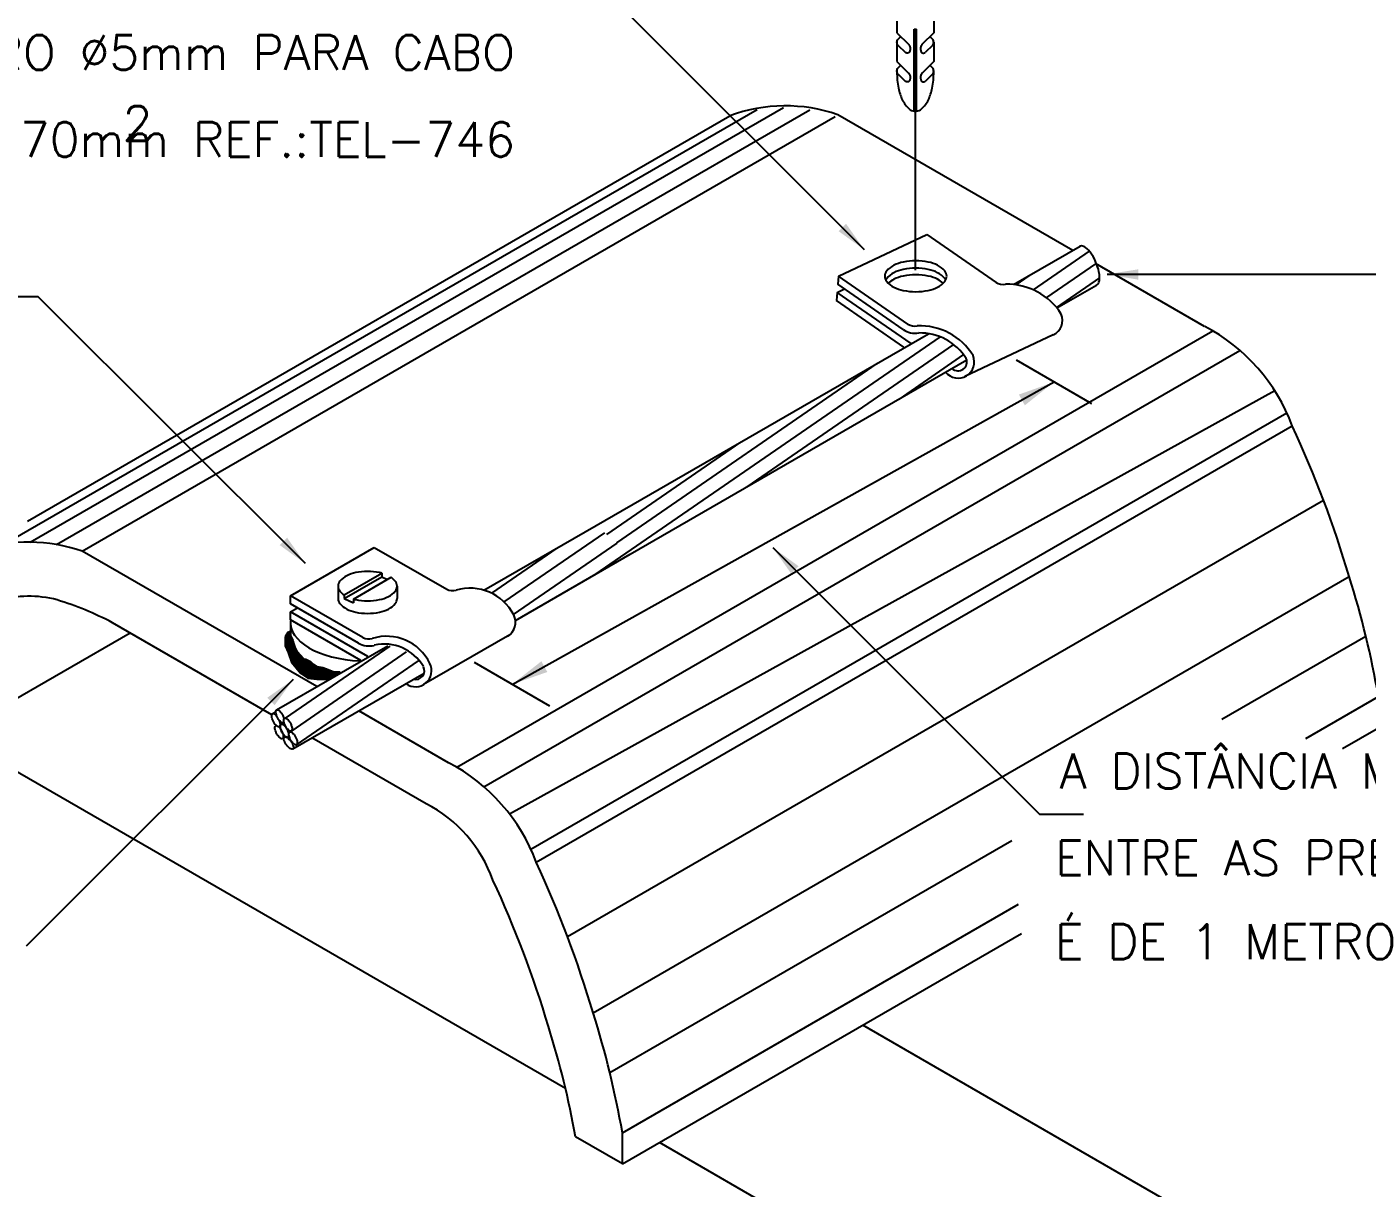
# Model space of a CAD drawing. Header units: millimetres. Extents: x -6504.3 to -6486.4, y -4723.3 to -4707.1.
# Drawn here: x -6497.98 to -6490.28, y -4717.54 to -4710.86 of the extents above; entities that cross this region are included whole.
import ezdxf
from ezdxf.enums import TextEntityAlignment as Align

# ---------------------------------------------------------------- set-up
doc = ezdxf.new("R2010")
doc.units = ezdxf.units.MM
doc.header["$LTSCALE"] = 10
doc.linetypes.add('DASHDOT', pattern=[1, 0.5, -0.25, 0, -0.25])
doc.layers.add('Termotécnica', color=7, linetype='Continuous')
doc.styles.add('r80', font='romans.shx')

msp = doc.modelspace()

# ---------------------------------------------------------------- linework, layer by layer
at = {"layer": 'Termotécnica', "color": 2}
for p, q in [((-6493.1671, -4712.1396), (-6495.0519, -4710.2548)), ((-6492.9801, -4710.8243), (-6492.9801, -4710.8908)), ((-6492.7685, -4710.8243), (-6492.7685, -4710.8908)), ((-6492.9801, -4710.8908), (-6492.9117, -4710.9593)), ((-6492.8802, -4710.8707), (-6492.8684, -4710.8707)), ((-6492.8802, -4711.3416), (-6492.8802, -4710.8707)), ((-6492.8684, -4711.3416), (-6492.8684, -4710.8707)), ((-6492.7685, -4710.8908), (-6492.8369, -4710.9593)), ((-6492.9801, -4710.9459), (-6492.9801, -4711.0561)), ((-6492.9745, -4710.9619), (-6492.9312, -4711.0052)), ((-6492.7741, -4710.9619), (-6492.8174, -4711.0052)), ((-6492.7685, -4710.9459), (-6492.7685, -4711.0561)), ((-6492.9801, -4711.0561), (-6492.9117, -4711.1245)), ((-6492.7685, -4711.0561), (-6492.8369, -4711.1245)), ((-6492.9745, -4711.1272), (-6492.9312, -4711.1705)), ((-6492.7741, -4711.1272), (-6492.8174, -4711.1705)), ((-6493.3154, -4712.2916), (-6492.8078, -4712.052)), ((-6492.8078, -4712.052), (-6492.4097, -4712.328)), ((-6492.3095, -4712.3394), (-6491.9265, -4712.1183)), ((-6493.3154, -4712.2916), (-6493.3192, -4712.338)), ((-6492.9173, -4712.5676), (-6493.3154, -4712.2916)), ((-6491.7718, -4712.2802), (-6489.6004, -4712.2802)), ((-6493.3231, -4712.3844), (-6493.3269, -4712.4308)), ((-6493.3231, -4712.3844), (-6493.281, -4712.3645)), ((-6492.8976, -4712.6793), (-6493.3231, -4712.3844)), ((-6492.9444, -4712.5978), (-6493.3192, -4712.338)), ((-6492.0601, -4712.4738), (-6491.8317, -4712.3419)), ((-6497.9169, -4712.4094), (-6498.1669, -4712.4094)), ((-6496.3814, -4713.9448), (-6497.9169, -4712.4094)), ((-6492.9397, -4712.6992), (-6493.3269, -4712.4308)), ((-6494.7103, -4713.7255), (-6492.7987, -4712.6218)), ((-6492.0812, -4712.6289), (-6492.5888, -4712.8685)), ((-6494.5147, -4713.891), (-6492.5786, -4712.7731)), ((-6491.8604, -4713.0248), (-6492.2934, -4712.7748)), ((-6495.193, -4714.639), (-6492.0769, -4712.8998)), ((-6495.3547, -4714.0975), (-6494.7103, -4713.7255)), ((-6496.4673, -4714.1298), (-6495.985, -4713.8514)), ((-6495.985, -4713.8514), (-6495.5688, -4714.0916)), ((-6493.6938, -4713.8521), (-6492.1583, -4715.3875)), ((-6495.1738, -4714.2716), (-6494.5147, -4713.891)), ((-6496.1587, -4714.1247), (-6495.9418, -4713.9995)), ((-6495.9418, -4713.9995), (-6495.9418, -4714.0205)), ((-6496.193, -4714.0739), (-6496.193, -4714.1461)), ((-6496.1587, -4714.1457), (-6495.9418, -4714.0205)), ((-6496.1056, -4714.1484), (-6495.8887, -4714.0232)), ((-6495.9418, -4714.0205), (-6495.9092, -4714.035)), ((-6495.8543, -4714.0739), (-6495.8543, -4714.1461)), ((-6496.4673, -4714.176), (-6496.4673, -4714.1298)), ((-6496.0511, -4714.3701), (-6496.4673, -4714.1298)), ((-6496.1587, -4714.1247), (-6496.1587, -4714.1457)), ((-6496.1587, -4714.1457), (-6496.1056, -4714.1693)), ((-6496.1056, -4714.1484), (-6496.1056, -4714.1693)), ((-6496.0754, -4714.4022), (-6496.4673, -4714.176)), ((-6496.4673, -4714.2221), (-6496.4273, -4714.1991)), ((-6496.4673, -4714.2683), (-6496.4673, -4714.2221)), ((-6496.0225, -4714.4789), (-6496.4673, -4714.2221)), ((-6496.0625, -4714.502), (-6496.4673, -4714.2683)), ((-6496.4669, -4714.2851), (-6496.4669, -4714.3587)), ((-6496.4985, -4714.3815), (-6496.4985, -4714.4182)), ((-6496.4825, -4714.3403), (-6496.4919, -4714.3567)), ((-6496.4669, -4714.3351), (-6496.4825, -4714.3403)), ((-6495.2194, -4714.3623), (-6495.7017, -4714.6407)), ((-6496.5477, -4714.7862), (-6495.9072, -4714.4165)), ((-6496.4985, -4714.4182), (-6496.4795, -4714.4561)), ((-6496.4795, -4714.4561), (-6496.4605, -4714.5121)), ((-6496.4605, -4714.5121), (-6496.4076, -4714.576)), ((-6494.9765, -4714.764), (-6495.4095, -4714.514)), ((-6496.4508, -4714.6105), (-6497.9862, -4716.1459)), ((-6496.4535, -4715.0103), (-6495.699, -4714.5747)), ((-6496.4076, -4714.576), (-6496.3667, -4714.6029)), ((-6496.3667, -4714.6029), (-6496.3147, -4714.6099)), ((-6496.3147, -4714.6099), (-6496.2508, -4714.6107)), ((-6496.5698, -4714.8078), (-6496.5513, -4714.7971)), ((-6496.5208, -4714.8688), (-6496.5039, -4714.859)), ((-6494.8858, -4716.9636), (-6498.407, -4714.9306)), ((-6496.5307, -4714.8818), (-6496.5253, -4714.8787)), ((-6496.4815, -4714.9426), (-6496.474, -4714.9384)), ((-6496.4775, -4714.9307), (-6496.4757, -4714.9297)), ((-6496.472, -4714.9133), (-6496.4621, -4714.9076)), ((-6496.513, -4714.9512), (-6496.5052, -4714.9467)), ((-6496.496, -4714.9414), (-6496.4942, -4714.9404)), ((-6491.9083, -4715.3875), (-6492.1583, -4715.3875)), ((-6490.7552, -4717.9983), (-6493.1769, -4716.6002)), ((-6491.9244, -4718.6733), (-6494.346, -4717.2752))]:
    msp.add_line(p, q, dxfattribs=at)
at = {"layer": 'Termotécnica', "color": 1, "linetype": 'DASHDOT'}
msp.add_line((-6492.8743, -4712.257), (-6492.8743, -4710.8707), dxfattribs=at)
at = {"layer": 'Termotécnica', "color": 1}
for p, q in [((-6498.1141, -4713.8328), (-6493.784, -4711.3328)), ((-6497.9629, -4713.8214), (-6493.6328, -4711.3214)), ((-6497.812, -4713.835), (-6493.4818, -4711.335)), ((-6497.6653, -4713.8731), (-6493.3351, -4711.3731)), ((-6491.874, -4712.1468), (-6492.1968, -4712.3692)), ((-6491.8375, -4712.2192), (-6492.1209, -4712.4144)), ((-6492.2209, -4712.2883), (-6492.2972, -4712.3409)), ((-6491.8148, -4712.3011), (-6492.062, -4712.4714)), ((-6495.5106, -4715.1162), (-6491.1633, -4712.6063)), ((-6492.7318, -4712.6403), (-6494.7165, -4714.0075)), ((-6492.6544, -4712.6845), (-6493.8422, -4713.5027)), ((-6495.355, -4715.2281), (-6491.0078, -4712.7182)), ((-6492.5969, -4712.7423), (-6492.9676, -4712.9977)), ((-6493.095, -4712.7929), (-6494.5929, -4713.8249)), ((-6495.2079, -4715.3841), (-6490.808, -4712.9493)), ((-6495.0852, -4715.5873), (-6490.738, -4713.0775)), ((-6495.0541, -4715.662), (-6490.7069, -4713.1522)), ((-6493.8795, -4713.2459), (-6494.6499, -4713.7766)), ((-6494.8746, -4716.0897), (-6490.5274, -4713.5799)), ((-6494.6617, -4713.7667), (-6495.2394, -4714.1647)), ((-6494.9365, -4713.8561), (-6495.3115, -4714.1144)), ((-6494.5911, -4713.8264), (-6495.1862, -4714.2364)), ((-6494.7266, -4716.5293), (-6490.3794, -4714.0194)), ((-6496.4669, -4714.3513), (-6496.4985, -4714.3775)), ((-6496.4669, -4714.3542), (-6496.4985, -4714.3803)), ((-6496.4669, -4714.357), (-6496.4985, -4714.3831)), ((-6496.4663, -4714.3593), (-6496.4985, -4714.3859)), ((-6496.4653, -4714.3613), (-6496.4985, -4714.3888)), ((-6496.4643, -4714.3632), (-6496.4985, -4714.3916)), ((-6496.4632, -4714.3652), (-6496.4985, -4714.3944)), ((-6496.4622, -4714.3672), (-6496.4985, -4714.3972)), ((-6496.4612, -4714.3692), (-6496.4985, -4714.4001)), ((-6496.4602, -4714.3712), (-6496.4985, -4714.4029)), ((-6496.4592, -4714.3731), (-6496.4985, -4714.4057)), ((-6496.4582, -4714.3751), (-6496.4985, -4714.4085)), ((-6496.4572, -4714.3771), (-6496.4985, -4714.4113)), ((-6496.4561, -4714.3791), (-6496.4985, -4714.4142)), ((-6496.4551, -4714.3811), (-6496.4985, -4714.417)), ((-6496.4669, -4714.3485), (-6496.498, -4714.3742)), ((-6496.4541, -4714.383), (-6496.4979, -4714.4193)), ((-6496.4669, -4714.3457), (-6496.4973, -4714.3709)), ((-6496.4532, -4714.3851), (-6496.4969, -4714.4213)), ((-6496.4669, -4714.3429), (-6496.4964, -4714.3673)), ((-6496.4529, -4714.3876), (-6496.4959, -4714.4233)), ((-6496.4669, -4714.3401), (-6496.4951, -4714.3634)), ((-6496.4525, -4714.3902), (-6496.4949, -4714.4253)), ((-6496.4521, -4714.3927), (-6496.4939, -4714.4273)), ((-6496.4669, -4714.3372), (-6496.4932, -4714.359)), ((-6496.4518, -4714.3952), (-6496.4929, -4714.4293)), ((-6496.4514, -4714.3977), (-6496.4919, -4714.4313)), ((-6496.4682, -4714.3355), (-6496.4902, -4714.3537)), ((-6496.4739, -4714.3374), (-6496.4871, -4714.3483)), ((-6496.4797, -4714.3393), (-6496.484, -4714.3429)), ((-6491.1125, -4714.8399), (-6490.2839, -4714.3616)), ((-6495.8954, -4714.4185), (-6496.4968, -4714.8328)), ((-6496.451, -4714.4003), (-6496.4909, -4714.4333)), ((-6496.4507, -4714.4028), (-6496.4899, -4714.4353)), ((-6496.4498, -4714.4049), (-6496.4889, -4714.4373)), ((-6496.4489, -4714.4069), (-6496.4879, -4714.4393)), ((-6496.448, -4714.409), (-6496.4869, -4714.4413)), ((-6496.447, -4714.411), (-6496.4859, -4714.4433)), ((-6496.4461, -4714.4131), (-6496.4849, -4714.4453)), ((-6496.4452, -4714.4152), (-6496.4839, -4714.4473)), ((-6496.4443, -4714.4172), (-6496.483, -4714.4493)), ((-6496.4434, -4714.4193), (-6496.482, -4714.4512)), ((-6496.4425, -4714.4214), (-6496.481, -4714.4532)), ((-6496.4415, -4714.4234), (-6496.48, -4714.4552)), ((-6496.4406, -4714.4255), (-6496.4791, -4714.4573)), ((-6496.4396, -4714.4275), (-6496.4784, -4714.4596)), ((-6496.4387, -4714.4295), (-6496.4776, -4714.4618)), ((-6496.4377, -4714.4315), (-6496.4769, -4714.464)), ((-6496.4368, -4714.4336), (-6496.4761, -4714.4662)), ((-6496.4358, -4714.4356), (-6496.4754, -4714.4684)), ((-6496.4349, -4714.4376), (-6496.4746, -4714.4706)), ((-6496.4339, -4714.4397), (-6496.4739, -4714.4728)), ((-6496.4329, -4714.4417), (-6496.4731, -4714.475)), ((-6496.432, -4714.4437), (-6496.4724, -4714.4772)), ((-6496.4308, -4714.4455), (-6496.4716, -4714.4794)), ((-6496.4294, -4714.4472), (-6496.4709, -4714.4816)), ((-6496.4281, -4714.4489), (-6496.4701, -4714.4838)), ((-6496.4267, -4714.4507), (-6496.4694, -4714.486)), ((-6496.4254, -4714.4524), (-6496.4686, -4714.4882)), ((-6496.424, -4714.4541), (-6496.4679, -4714.4904)), ((-6496.4227, -4714.4558), (-6496.4671, -4714.4926)), ((-6496.4213, -4714.4575), (-6496.4664, -4714.4948)), ((-6496.42, -4714.4592), (-6496.4657, -4714.497)), ((-6496.4186, -4714.4609), (-6496.4649, -4714.4992)), ((-6496.4173, -4714.4626), (-6496.4642, -4714.5014)), ((-6496.4159, -4714.4643), (-6496.4634, -4714.5036)), ((-6496.4146, -4714.466), (-6496.4627, -4714.5058)), ((-6496.4132, -4714.4677), (-6496.4619, -4714.508)), ((-6496.4118, -4714.4693), (-6496.4612, -4714.5102)), ((-6496.4104, -4714.4709), (-6496.4603, -4714.5123)), ((-6495.8017, -4714.4521), (-6496.4601, -4714.9057)), ((-6496.4089, -4714.4726), (-6496.4589, -4714.514)), ((-6496.4075, -4714.4742), (-6496.4575, -4714.5157)), ((-6496.4061, -4714.4759), (-6496.4562, -4714.5173)), ((-6496.4046, -4714.4775), (-6496.4548, -4714.519)), ((-6496.4032, -4714.4791), (-6496.4534, -4714.5207)), ((-6496.4018, -4714.4808), (-6496.452, -4714.5224)), ((-6496.4004, -4714.4824), (-6496.4506, -4714.524)), ((-6496.3989, -4714.4841), (-6496.4492, -4714.5257)), ((-6496.3975, -4714.4857), (-6496.4478, -4714.5274)), ((-6496.3961, -4714.4873), (-6496.4465, -4714.5291)), ((-6496.3946, -4714.489), (-6496.4451, -4714.5307)), ((-6496.3932, -4714.4906), (-6496.4437, -4714.5324)), ((-6496.3918, -4714.4922), (-6496.4423, -4714.5341)), ((-6496.3893, -4714.493), (-6496.4409, -4714.5358)), ((-6496.386, -4714.4931), (-6496.4395, -4714.5374)), ((-6496.3827, -4714.4932), (-6496.4381, -4714.5391)), ((-6496.3795, -4714.4933), (-6496.4368, -4714.5408)), ((-6496.3773, -4714.4944), (-6496.4354, -4714.5424)), ((-6496.3752, -4714.4954), (-6496.434, -4714.5441)), ((-6495.732, -4714.5041), (-6496.434, -4714.9877)), ((-6496.3731, -4714.4965), (-6496.4326, -4714.5458)), ((-6496.3709, -4714.4975), (-6496.4312, -4714.5475)), ((-6496.3688, -4714.4986), (-6496.4298, -4714.5491)), ((-6496.3667, -4714.4997), (-6496.4284, -4714.5508)), ((-6496.3645, -4714.5007), (-6496.4271, -4714.5525)), ((-6496.3624, -4714.5018), (-6496.4257, -4714.5542)), ((-6496.3603, -4714.5028), (-6496.4243, -4714.5558)), ((-6496.3581, -4714.5039), (-6496.4229, -4714.5575)), ((-6496.356, -4714.5049), (-6496.4215, -4714.5592)), ((-6496.3539, -4714.506), (-6496.4201, -4714.5609)), ((-6496.3517, -4714.507), (-6496.4187, -4714.5625)), ((-6496.3501, -4714.5085), (-6496.4174, -4714.5642)), ((-6496.3486, -4714.5101), (-6496.416, -4714.5659)), ((-6496.3471, -4714.5117), (-6496.4146, -4714.5675)), ((-6496.3456, -4714.5133), (-6496.4132, -4714.5692)), ((-6496.3442, -4714.5149), (-6496.4118, -4714.5709)), ((-6496.3427, -4714.5165), (-6496.4104, -4714.5726)), ((-6496.3412, -4714.518), (-6496.409, -4714.5742)), ((-6496.3397, -4714.5196), (-6496.4077, -4714.5759)), ((-6496.3382, -4714.5212), (-6496.4058, -4714.5772)), ((-6496.3367, -4714.5228), (-6496.4039, -4714.5784)), ((-6496.3349, -4714.5241), (-6496.402, -4714.5797)), ((-6496.333, -4714.5254), (-6496.4001, -4714.5809)), ((-6496.3311, -4714.5266), (-6496.3982, -4714.5822)), ((-6496.3291, -4714.5278), (-6496.3963, -4714.5834)), ((-6496.3272, -4714.5291), (-6496.3944, -4714.5847)), ((-6496.3253, -4714.5303), (-6496.3925, -4714.5859)), ((-6496.3234, -4714.5315), (-6496.3906, -4714.5872)), ((-6496.3215, -4714.5328), (-6496.3887, -4714.5884)), ((-6496.3196, -4714.534), (-6496.3868, -4714.5897)), ((-6496.3176, -4714.5352), (-6496.3849, -4714.5909)), ((-6496.3155, -4714.5362), (-6496.383, -4714.5922)), ((-6496.3126, -4714.5367), (-6496.3811, -4714.5934)), ((-6496.3097, -4714.5372), (-6496.3792, -4714.5947)), ((-6496.3069, -4714.5376), (-6496.3773, -4714.5959)), ((-6496.304, -4714.5381), (-6496.3754, -4714.5972)), ((-6496.3012, -4714.5385), (-6496.3735, -4714.5984)), ((-6496.2983, -4714.539), (-6496.3716, -4714.5997)), ((-6496.2955, -4714.5394), (-6496.3697, -4714.6009)), ((-6496.2926, -4714.5399), (-6496.3678, -4714.6022)), ((-6496.2897, -4714.5403), (-6496.3655, -4714.6031)), ((-6496.2869, -4714.5408), (-6496.3626, -4714.6035)), ((-6496.284, -4714.5412), (-6496.3597, -4714.6039)), ((-6496.2812, -4714.5417), (-6496.3567, -4714.6043)), ((-6496.2788, -4714.5426), (-6496.3538, -4714.6047)), ((-6496.2766, -4714.5435), (-6496.3509, -4714.6051)), ((-6496.2743, -4714.5445), (-6496.3479, -4714.6055)), ((-6496.2721, -4714.5454), (-6496.345, -4714.6058)), ((-6496.2698, -4714.5464), (-6496.3421, -4714.6062)), ((-6496.2676, -4714.5474), (-6496.3391, -4714.6066)), ((-6496.2653, -4714.5483), (-6496.3362, -4714.607)), ((-6496.2631, -4714.5493), (-6496.3333, -4714.6074)), ((-6496.2608, -4714.5502), (-6496.3304, -4714.6078)), ((-6496.2586, -4714.5512), (-6496.3274, -4714.6082)), ((-6496.2563, -4714.5521), (-6496.3245, -4714.6086)), ((-6496.2541, -4714.5531), (-6496.3216, -4714.609)), ((-6496.2518, -4714.5541), (-6496.3186, -4714.6094)), ((-6496.2495, -4714.555), (-6496.3157, -4714.6098)), ((-6496.2472, -4714.5559), (-6496.3125, -4714.6099)), ((-6496.2448, -4714.5567), (-6496.3091, -4714.61)), ((-6496.2425, -4714.5576), (-6496.3058, -4714.61)), ((-6496.2402, -4714.5585), (-6496.3024, -4714.6101)), ((-6496.2378, -4714.5594), (-6496.2991, -4714.6101)), ((-6496.2355, -4714.5603), (-6496.2957, -4714.6102)), ((-6496.2331, -4714.5612), (-6496.2923, -4714.6102)), ((-6496.2308, -4714.5621), (-6496.289, -4714.6102)), ((-6496.2285, -4714.5629), (-6496.2856, -4714.6103)), ((-6496.2261, -4714.5638), (-6496.2823, -4714.6103)), ((-6496.2238, -4714.5647), (-6496.2789, -4714.6104)), ((-6496.2215, -4714.5656), (-6496.2756, -4714.6104)), ((-6496.2191, -4714.5665), (-6496.2722, -4714.6104)), ((-6496.2163, -4714.567), (-6496.2689, -4714.6105)), ((-6496.2128, -4714.5669), (-6496.2655, -4714.6105)), ((-6496.2094, -4714.5669), (-6496.2621, -4714.6106)), ((-6496.2059, -4714.5668), (-6496.2588, -4714.6106)), ((-6496.2025, -4714.5668), (-6496.2554, -4714.6107)), ((-6496.199, -4714.5668), (-6496.2521, -4714.6107)), ((-6496.1956, -4714.5667), (-6496.2439, -4714.6067)), ((-6496.1921, -4714.5667), (-6496.2326, -4714.6002)), ((-6496.1887, -4714.5666), (-6496.2214, -4714.5937)), ((-6496.1855, -4714.5669), (-6496.2101, -4714.5873)), ((-6496.1839, -4714.5684), (-6496.1989, -4714.5808)), ((-6496.1823, -4714.5699), (-6496.1876, -4714.5743)), ((-6490.6295, -4714.9506), (-6490.2116, -4714.7094)), ((-6494.6311, -4716.8714), (-6492.3198, -4715.537)), ((-6494.5588, -4717.2192), (-6492.2815, -4715.9044))]:
    msp.add_line(p, q, dxfattribs=at)
at = {"layer": 'Termotécnica', "color": 3}
for p, q in [((-6497.98, -4713.7002), (-6493.9412, -4711.3684)), ((-6491.9683, -4712.1425), (-6493.32, -4711.3621)), ((-6491.2107, -4712.5799), (-6491.8378, -4712.2178)), ((-6496.3157, -4714.6523), (-6497.6653, -4713.8731)), ((-6496.5739, -4714.8139), (-6497.4913, -4714.2843)), ((-6498.6198, -4715.0534), (-6497.3895, -4714.3431)), ((-6495.5579, -4715.0898), (-6496.0745, -4714.7915)), ((-6490.4183, -4715.0075), (-6490.2116, -4714.8882)), ((-6495.6874, -4715.3258), (-6496.3436, -4714.9469)), ((-6494.5588, -4717.398), (-6492.264, -4716.0731)), ((-6494.5588, -4717.398), (-6494.828, -4717.2427)), ((-6494.5588, -4717.398), (-6494.5588, -4717.2192))]:
    msp.add_line(p, q, dxfattribs=at)
at = {"layer": 'Termotécnica', "color": 2}
for points in [[(-6492.9801, -4710.9459, -0.174705), (-6492.9737, -4710.928, -0.074458), (-6492.9569, -4710.913, -0.064948)], [(-6492.7685, -4710.9459, 0.174705), (-6492.7749, -4710.928, 0.074458), (-6492.7917, -4710.913, 0.064948)], [(-6492.9737, -4710.9639, -0.174705), (-6492.9801, -4710.9459, -0.174705)], [(-6492.9745, -4710.9619, -0.021127), (-6492.976, -4710.9606, -0.170198)], [(-6492.7749, -4710.9639, 0.174705), (-6492.7685, -4710.9459, 0.174705)], [(-6492.7741, -4710.9619, 0.021127), (-6492.7726, -4710.9606, 0.170198)], [(-6492.9801, -4711.1112, -0.174705), (-6492.9737, -4711.0932, -0.074458), (-6492.9569, -4711.0782, -0.064948)], [(-6492.7685, -4711.1112, 0.174705), (-6492.7749, -4711.0932, 0.074458), (-6492.7917, -4711.0782, 0.064948)], [(-6492.9801, -4711.108, 0.005298), (-6492.9802, -4711.118, 0.048405), (-6492.9714, -4711.2088, 0.062165), (-6492.9492, -4711.2763, 0.102796), (-6492.9097, -4711.3286, 0.153617), (-6492.8802, -4711.3416, 0.181773)], [(-6492.976, -4711.1259, -0.138405), (-6492.9801, -4711.1112, -0.174705)], [(-6492.9745, -4711.1272, -0.021127), (-6492.976, -4711.1259, -0.170198)], [(-6492.8684, -4711.3416, 0.153617), (-6492.8389, -4711.3286, 0.102796), (-6492.7994, -4711.2763, 0.062165), (-6492.7772, -4711.2088, 0.048405), (-6492.7684, -4711.118, 0.005298), (-6492.7685, -4711.108, 0.062165)], [(-6492.7749, -4711.1291, 0.174705), (-6492.7685, -4711.1112, 0.174705)], [(-6492.7741, -4711.1272, 0.021127), (-6492.7726, -4711.1259, 0.170198)], [(-6492.6991, -4712.3126, 0.056274), (-6492.7049, -4712.3037, 0.104203), (-6492.7461, -4712.271, 0.064948), (-6492.7999, -4712.2523, 0.051099), (-6492.8718, -4712.2449, 0.051099), (-6492.9437, -4712.2523, 0.064948), (-6492.9976, -4712.271, 0.104203), (-6493.0388, -4712.3037, 0.056274), (-6493.0446, -4712.3126, 0.174705)], [(-6492.7144, -4712.3317, 0.076612), (-6492.7461, -4712.3092, 0.064948), (-6492.7999, -4712.2905, 0.051099), (-6492.8718, -4712.2832, 0.051099), (-6492.9437, -4712.2905, 0.064948), (-6492.9976, -4712.3092, 0.076612), (-6493.0293, -4712.3317, 0.056274)], [(-6495.9418, -4713.9995, 0.016409), (-6495.9552, -4713.9963, 0.051099), (-6496.0237, -4713.9893, 0.051099), (-6496.0922, -4713.9963, 0.064948), (-6496.1434, -4714.0141, 0.104203), (-6496.1827, -4714.0453, 0.174705), (-6496.193, -4714.0739, 0.174705), (-6496.1827, -4714.1026, 0.06738), (-6496.1587, -4714.1247, 0.064948)], [(-6496.1056, -4714.1484, 0.016409), (-6496.0922, -4714.1516, 0.051099), (-6496.0237, -4714.1586, 0.051099), (-6495.9552, -4714.1516, 0.064948), (-6495.9039, -4714.1338, 0.104203), (-6495.8647, -4714.1026, 0.174705), (-6495.8543, -4714.0739, 0.174705)], [(-6495.8543, -4714.0739, 0.174705), (-6495.8647, -4714.0453, 0.06738), (-6495.8887, -4714.0232, 0.064948)], [(-6496.193, -4714.1461, 0.174705), (-6496.1827, -4714.1748, 0.104203), (-6496.1434, -4714.206, 0.064948), (-6496.0922, -4714.2238, 0.051099), (-6496.0237, -4714.2308, 0.051099), (-6495.9552, -4714.2238, 0.064948), (-6495.9039, -4714.206, 0.104203), (-6495.8647, -4714.1748, 0.174705), (-6495.8543, -4714.1461, 0.174705)], [(-6496.5081, -4714.8599, -0.207457), (-6496.5138, -4714.8603, -0.095933), (-6496.524, -4714.8543, -0.052726), (-6496.5327, -4714.8448, -0.039847), (-6496.5418, -4714.8302, -0.039847), (-6496.5484, -4714.8144, -0.052726), (-6496.5512, -4714.8017, -0.095933), (-6496.5502, -4714.7899, -0.207457), (-6496.5466, -4714.7856, -0.207457), (-6496.541, -4714.7852, -0.095933), (-6496.5308, -4714.7912, -0.052726), (-6496.522, -4714.8007, -0.039847), (-6496.5129, -4714.8153, -0.039847), (-6496.5063, -4714.8311, -0.027092), (-6496.5046, -4714.8375, -0.095933)], [(-6496.5315, -4714.8822, -0.207457), (-6496.5371, -4714.8826, -0.095933), (-6496.5473, -4714.8766, -0.052726), (-6496.5561, -4714.8671, -0.039847), (-6496.5651, -4714.8525, -0.039847), (-6496.5718, -4714.8367, -0.052726), (-6496.5745, -4714.8241, -0.095933), (-6496.5735, -4714.8123, -0.207457), (-6496.5699, -4714.8079, -0.207457), (-6496.5643, -4714.8075, -0.095933), (-6496.5541, -4714.8135, -0.052726), (-6496.5453, -4714.8231, -0.001764), (-6496.5449, -4714.8237, -0.039847)], [(-6496.5332, -4714.8441, -0.023019), (-6496.5296, -4714.8534, -0.052726), (-6496.5269, -4714.8661, -0.095933), (-6496.5279, -4714.8779, -0.207457), (-6496.5315, -4714.8822, -0.207457)], [(-6496.5047, -4714.8559, -0.1939), (-6496.5081, -4714.8599, -0.207457)], [(-6496.513, -4714.9512, -0.207457), (-6496.5186, -4714.9516, -0.095933), (-6496.5288, -4714.9456, -0.052726), (-6496.5376, -4714.936, -0.039847), (-6496.5467, -4714.9215, -0.039847), (-6496.5533, -4714.9057, -0.052726), (-6496.5561, -4714.893, -0.095933), (-6496.5551, -4714.8812, -0.207457), (-6496.5515, -4714.8768, -0.130458), (-6496.5479, -4714.876, -0.095933)], [(-6496.535, -4714.883, -0.049151), (-6496.5269, -4714.892, -0.039847), (-6496.5178, -4714.9065, -0.039847), (-6496.5112, -4714.9223, -0.052726), (-6496.5084, -4714.935, -0.095933), (-6496.5094, -4714.9468, -0.207457), (-6496.513, -4714.9512, -0.207457)]]:
    msp.add_lwpolyline(points, format="xyb", dxfattribs=at)
for points in [[(-6492.9136, -4710.9563), (-6492.9122, -4710.9584), (-6492.911, -4710.9603), (-6492.91, -4710.9621), (-6492.9091, -4710.9636), (-6492.9083, -4710.965), (-6492.9077, -4710.9663), (-6492.9071, -4710.9675), (-6492.9067, -4710.9685), (-6492.9063, -4710.9695), (-6492.9059, -4710.9704), (-6492.9056, -4710.9713), (-6492.9053, -4710.9721), (-6492.9051, -4710.9729), (-6492.9049, -4710.9737), (-6492.9047, -4710.9745), (-6492.9046, -4710.9753), (-6492.9044, -4710.9761), (-6492.9043, -4710.977), (-6492.9042, -4710.9779), (-6492.9041, -4710.9788), (-6492.904, -4710.9798), (-6492.904, -4710.9807), (-6492.904, -4710.9817), (-6492.904, -4710.9827), (-6492.904, -4710.9837), (-6492.9041, -4710.9847), (-6492.9042, -4710.9857), (-6492.9043, -4710.9867), (-6492.9044, -4710.9877), (-6492.9046, -4710.9887), (-6492.9047, -4710.9897), (-6492.9049, -4710.9907), (-6492.905, -4710.9917), (-6492.9052, -4710.9926), (-6492.9053, -4710.9935), (-6492.9055, -4710.9944), (-6492.9057, -4710.9953), (-6492.9059, -4710.9962), (-6492.9061, -4710.997), (-6492.9063, -4710.9979), (-6492.9066, -4710.9987), (-6492.9069, -4710.9995), (-6492.9072, -4711.0002), (-6492.9075, -4711.001), (-6492.9079, -4711.0017), (-6492.9082, -4711.0023), (-6492.9086, -4711.0029), (-6492.909, -4711.0035), (-6492.9095, -4711.004), (-6492.9099, -4711.0045), (-6492.9104, -4711.0049), (-6492.9109, -4711.0053), (-6492.9114, -4711.0057), (-6492.9119, -4711.006), (-6492.9124, -4711.0063), (-6492.9129, -4711.0065), (-6492.9134, -4711.0067), (-6492.914, -4711.0069), (-6492.9145, -4711.007), (-6492.9152, -4711.0072), (-6492.9158, -4711.0073), (-6492.9166, -4711.0074), (-6492.9174, -4711.0075), (-6492.9183, -4711.0076), (-6492.9193, -4711.0077), (-6492.9204, -4711.0077), (-6492.9217, -4711.0077), (-6492.9231, -4711.0076), (-6492.9248, -4711.0073), (-6492.9266, -4711.0068), (-6492.9288, -4711.0062), (-6492.9312, -4711.0052)], [(-6492.835, -4710.9563), (-6492.8364, -4710.9584), (-6492.8376, -4710.9603), (-6492.8386, -4710.9621), (-6492.8395, -4710.9636), (-6492.8402, -4710.965), (-6492.8409, -4710.9663), (-6492.8414, -4710.9675), (-6492.8419, -4710.9685), (-6492.8423, -4710.9695), (-6492.8427, -4710.9704), (-6492.843, -4710.9713), (-6492.8432, -4710.9721), (-6492.8435, -4710.9729), (-6492.8437, -4710.9737), (-6492.8438, -4710.9745), (-6492.844, -4710.9753), (-6492.8441, -4710.9761), (-6492.8443, -4710.977), (-6492.8444, -4710.9779), (-6492.8445, -4710.9788), (-6492.8445, -4710.9798), (-6492.8446, -4710.9807), (-6492.8446, -4710.9817), (-6492.8446, -4710.9827), (-6492.8445, -4710.9837), (-6492.8445, -4710.9847), (-6492.8444, -4710.9857), (-6492.8443, -4710.9867), (-6492.8442, -4710.9877), (-6492.844, -4710.9887), (-6492.8439, -4710.9897), (-6492.8437, -4710.9907), (-6492.8436, -4710.9917), (-6492.8434, -4710.9926), (-6492.8433, -4710.9935), (-6492.8431, -4710.9944), (-6492.8429, -4710.9953), (-6492.8427, -4710.9962), (-6492.8425, -4710.997), (-6492.8423, -4710.9979), (-6492.842, -4710.9987), (-6492.8417, -4710.9995), (-6492.8414, -4711.0002), (-6492.8411, -4711.001), (-6492.8407, -4711.0017), (-6492.8403, -4711.0023), (-6492.84, -4711.0029), (-6492.8395, -4711.0035), (-6492.8391, -4711.004), (-6492.8387, -4711.0045), (-6492.8382, -4711.0049), (-6492.8377, -4711.0053), (-6492.8372, -4711.0057), (-6492.8367, -4711.006), (-6492.8362, -4711.0063), (-6492.8357, -4711.0065), (-6492.8352, -4711.0067), (-6492.8346, -4711.0069), (-6492.834, -4711.007), (-6492.8334, -4711.0072), (-6492.8328, -4711.0073), (-6492.832, -4711.0074), (-6492.8312, -4711.0075), (-6492.8303, -4711.0076), (-6492.8293, -4711.0077), (-6492.8282, -4711.0077), (-6492.8269, -4711.0077), (-6492.8255, -4711.0076), (-6492.8238, -4711.0073), (-6492.8219, -4711.0068), (-6492.8198, -4711.0062), (-6492.8174, -4711.0052)], [(-6492.9136, -4711.1215), (-6492.9122, -4711.1236), (-6492.911, -4711.1256), (-6492.91, -4711.1273), (-6492.9091, -4711.1289), (-6492.9083, -4711.1303), (-6492.9077, -4711.1316), (-6492.9071, -4711.1327), (-6492.9067, -4711.1338), (-6492.9063, -4711.1348), (-6492.9059, -4711.1357), (-6492.9056, -4711.1365), (-6492.9053, -4711.1374), (-6492.9051, -4711.1382), (-6492.9049, -4711.139), (-6492.9047, -4711.1397), (-6492.9046, -4711.1406), (-6492.9044, -4711.1414), (-6492.9043, -4711.1423), (-6492.9042, -4711.1431), (-6492.9041, -4711.1441), (-6492.904, -4711.145), (-6492.904, -4711.146), (-6492.904, -4711.1469), (-6492.904, -4711.1479), (-6492.904, -4711.1489), (-6492.9041, -4711.1499), (-6492.9042, -4711.1509), (-6492.9043, -4711.152), (-6492.9044, -4711.153), (-6492.9046, -4711.154), (-6492.9047, -4711.155), (-6492.9049, -4711.1559), (-6492.905, -4711.1569), (-6492.9052, -4711.1579), (-6492.9053, -4711.1588), (-6492.9055, -4711.1597), (-6492.9057, -4711.1606), (-6492.9059, -4711.1614), (-6492.9061, -4711.1623), (-6492.9063, -4711.1631), (-6492.9066, -4711.1639), (-6492.9069, -4711.1647), (-6492.9072, -4711.1655), (-6492.9075, -4711.1662), (-6492.9079, -4711.1669), (-6492.9082, -4711.1676), (-6492.9086, -4711.1682), (-6492.909, -4711.1688), (-6492.9095, -4711.1693), (-6492.9099, -4711.1698), (-6492.9104, -4711.1702), (-6492.9109, -4711.1706), (-6492.9114, -4711.1709), (-6492.9119, -4711.1712), (-6492.9124, -4711.1715), (-6492.9129, -4711.1717), (-6492.9134, -4711.172), (-6492.914, -4711.1721), (-6492.9145, -4711.1723), (-6492.9152, -4711.1724), (-6492.9158, -4711.1725), (-6492.9166, -4711.1727), (-6492.9174, -4711.1727), (-6492.9183, -4711.1728), (-6492.9193, -4711.1729), (-6492.9204, -4711.173), (-6492.9217, -4711.1729), (-6492.9231, -4711.1728), (-6492.9248, -4711.1725), (-6492.9266, -4711.1721), (-6492.9288, -4711.1714), (-6492.9312, -4711.1705)], [(-6492.835, -4711.1215), (-6492.8364, -4711.1236), (-6492.8376, -4711.1256), (-6492.8386, -4711.1273), (-6492.8395, -4711.1289), (-6492.8402, -4711.1303), (-6492.8409, -4711.1316), (-6492.8414, -4711.1327), (-6492.8419, -4711.1338), (-6492.8423, -4711.1348), (-6492.8427, -4711.1357), (-6492.843, -4711.1365), (-6492.8432, -4711.1374), (-6492.8435, -4711.1382), (-6492.8437, -4711.139), (-6492.8438, -4711.1397), (-6492.844, -4711.1406), (-6492.8441, -4711.1414), (-6492.8443, -4711.1423), (-6492.8444, -4711.1431), (-6492.8445, -4711.1441), (-6492.8445, -4711.145), (-6492.8446, -4711.146), (-6492.8446, -4711.1469), (-6492.8446, -4711.1479), (-6492.8445, -4711.1489), (-6492.8445, -4711.1499), (-6492.8444, -4711.1509), (-6492.8443, -4711.152), (-6492.8442, -4711.153), (-6492.844, -4711.154), (-6492.8439, -4711.155), (-6492.8437, -4711.1559), (-6492.8436, -4711.1569), (-6492.8434, -4711.1579), (-6492.8433, -4711.1588), (-6492.8431, -4711.1597), (-6492.8429, -4711.1606), (-6492.8427, -4711.1614), (-6492.8425, -4711.1623), (-6492.8423, -4711.1631), (-6492.842, -4711.1639), (-6492.8417, -4711.1647), (-6492.8414, -4711.1655), (-6492.8411, -4711.1662), (-6492.8407, -4711.1669), (-6492.8403, -4711.1676), (-6492.84, -4711.1682), (-6492.8395, -4711.1688), (-6492.8391, -4711.1693), (-6492.8387, -4711.1698), (-6492.8382, -4711.1702), (-6492.8377, -4711.1706), (-6492.8372, -4711.1709), (-6492.8367, -4711.1712), (-6492.8362, -4711.1715), (-6492.8357, -4711.1717), (-6492.8352, -4711.172), (-6492.8346, -4711.1721), (-6492.834, -4711.1723), (-6492.8334, -4711.1724), (-6492.8328, -4711.1725), (-6492.832, -4711.1727), (-6492.8312, -4711.1727), (-6492.8303, -4711.1728), (-6492.8293, -4711.1729), (-6492.8282, -4711.173), (-6492.8269, -4711.1729), (-6492.8255, -4711.1728), (-6492.8238, -4711.1725), (-6492.8219, -4711.1721), (-6492.8198, -4711.1714), (-6492.8174, -4711.1705)], [(-6496.4669, -4714.3581), (-6496.4533, -4714.3846), (-6496.4506, -4714.4029), (-6496.4411, -4714.4244), (-6496.4316, -4714.4445), (-6496.4131, -4714.4678), (-6496.3912, -4714.4929), (-6496.3796, -4714.4932), (-6496.3512, -4714.5073), (-6496.3364, -4714.5232), (-6496.3162, -4714.5361), (-6496.2806, -4714.5418), (-6496.2509, -4714.5544), (-6496.2178, -4714.567), (-6496.1858, -4714.5666), (-6496.1807, -4714.5714)]]:
    msp.add_lwpolyline(points, dxfattribs=at)
for points in [[(-6492.694, -4712.2913, 0.174705), (-6492.7049, -4712.2612, 0.104203), (-6492.7461, -4712.2285, 0.064948), (-6492.7999, -4712.2098, 0.051099), (-6492.8718, -4712.2024, 0.051099), (-6492.9437, -4712.2098, 0.064948), (-6492.9976, -4712.2285, 0.104203), (-6493.0388, -4712.2612, 0.174705), (-6493.0496, -4712.2913, 0.174705), (-6493.0388, -4712.3214, 0.104203), (-6492.9976, -4712.3542, 0.064948), (-6492.9437, -4712.3729, 0.051099), (-6492.8718, -4712.3802, 0.051099), (-6492.7999, -4712.3729, 0.064948), (-6492.7461, -4712.3542, 0.104203), (-6492.7049, -4712.3214, 0.174705)], [(-6496.4626, -4714.9078, -0.207457), (-6496.4682, -4714.9082, -0.095933), (-6496.4784, -4714.9022, -0.052726), (-6496.4872, -4714.8927, -0.039847), (-6496.4963, -4714.8781, -0.039847), (-6496.5029, -4714.8623, -0.052726), (-6496.5057, -4714.8497, -0.095933), (-6496.5047, -4714.8379, -0.207457), (-6496.5011, -4714.8335, -0.207457), (-6496.4955, -4714.8331, -0.095933), (-6496.4853, -4714.8391, -0.052726), (-6496.4765, -4714.8487, -0.039847), (-6496.4674, -4714.8632, -0.039847), (-6496.4608, -4714.879, -0.052726), (-6496.458, -4714.8917, -0.095933), (-6496.459, -4714.9035, -0.207457)], [(-6496.4822, -4714.9431, -0.207457), (-6496.4879, -4714.9435, -0.095933), (-6496.4981, -4714.9375, -0.052726), (-6496.5068, -4714.9279, -0.039847), (-6496.5159, -4714.9134, -0.039847), (-6496.5225, -4714.8976, -0.052726), (-6496.5253, -4714.8849, -0.095933), (-6496.5243, -4714.8731, -0.207457), (-6496.5207, -4714.8687, -0.207457), (-6496.5151, -4714.8684, -0.095933), (-6496.5049, -4714.8744, -0.052726), (-6496.4961, -4714.8839, -0.039847), (-6496.487, -4714.8985, -0.039847), (-6496.4804, -4714.9143, -0.052726), (-6496.4777, -4714.9269, -0.095933), (-6496.4786, -4714.9387, -0.207457)], [(-6496.4327, -4714.9872, -0.207457), (-6496.4384, -4714.9876, -0.095933), (-6496.4486, -4714.9816, -0.052726), (-6496.4573, -4714.972, -0.039847), (-6496.4664, -4714.9575, -0.039847), (-6496.473, -4714.9417, -0.052726), (-6496.4758, -4714.929, -0.095933), (-6496.4748, -4714.9172, -0.207457), (-6496.4712, -4714.9128, -0.207457), (-6496.4656, -4714.9124, -0.095933), (-6496.4554, -4714.9184, -0.052726), (-6496.4466, -4714.928, -0.039847), (-6496.4376, -4714.9425, -0.039847), (-6496.4309, -4714.9583, -0.052726), (-6496.4282, -4714.971, -0.095933), (-6496.4292, -4714.9828, -0.207457)], [(-6496.4535, -4715.0103, -0.207457), (-6496.459, -4715.0115, -0.095933), (-6496.47, -4715.0071, -0.052726), (-6496.4801, -4714.9989, -0.039847), (-6496.4912, -4714.9858, -0.039847), (-6496.5, -4714.9712, -0.052726), (-6496.5046, -4714.959, -0.095933), (-6496.5053, -4714.9472, -0.207457), (-6496.5024, -4714.9424, -0.207457), (-6496.4969, -4714.9412, -0.095933), (-6496.486, -4714.9456, -0.052726), (-6496.4759, -4714.9538, -0.039847), (-6496.4648, -4714.9669, -0.039847), (-6496.4559, -4714.9815, -0.052726), (-6496.4514, -4714.9937, -0.095933), (-6496.4506, -4715.0055, -0.207457)]]:
    msp.add_lwpolyline(points, format="xyb", close=True, dxfattribs=at)
at = {"layer": 'Termotécnica', "color": 3}
for centre, radius, start, end in [((-6493.6218, -4712.2369), 0.9254, 70.96615, 110.18724), ((-6491.7052, -4713.5231), 1.065, 20.38367, 62.33148), ((-6496.5167, -4715.842), 6.4022, 16.54004, 24.84366), ((-6497.9696, -4714.7432), 0.9218, 70.71873, 108.44721), ((-6495.4283, -4715.6124), 5.2942, 9.8206, 17.51084), ((-6497.969, -4714.7468), 0.6147, 74.95114, 106.99612), ((-6498.3449, -4715.9043), 1.8311, 62.21371, 72.99748), ((-6496.0524, -4716.033), 1.065, 20.38367, 62.33148), ((-6496.0524, -4716.033), 0.7959, 19.67584, 62.6971), ((-6500.8639, -4718.3519), 6.4022, 16.54004, 24.84366), ((-6500.8639, -4718.3519), 6.1331, 16.51869, 24.94765), ((-6499.7755, -4718.1222), 5.2942, 9.8206, 17.51084), ((-6499.7755, -4718.1222), 5.0251, 10.08082, 17.53677)]:
    msp.add_arc(centre, radius, start, end, dxfattribs=at)
at = {"layer": 'Termotécnica', "color": 2}
for centre, radius, start, end in [((-6492.3693, -4712.259), 0.08, 239.64933, 279.63191), ((-6492.3456, -4712.7051), 0.3674, 32.31186, 91.6014), ((-6492.1209, -4712.5447), 0.0931, 295.27, 22.7619), ((-6492.875, -4712.4977), 0.1219, 235.27, 279.63191), ((-6492.8769, -4712.4986), 0.08, 239.64933, 279.63191), ((-6492.8457, -4712.9305), 0.3536, 31.02184, 92.89141), ((-6492.8493, -4712.9358), 0.318, 32.5839, 90.96367), ((-6492.6285, -4712.7843), 0.0931, 219.44017, 22.7619), ((-6492.6285, -4712.7843), 0.0512, 227.34842, 22.7619), ((-6495.4357, -4714.3689), 0.2832, 27.1459, 106.22599), ((-6495.5345, -4714.0201), 0.0794, 244.37865, 284.36122), ((-6495.2656, -4714.2823), 0.0923, 299.99931, 27.49122), ((-6496.4485, -4714.3815), 0.05, 150.25512, 180), ((-6496.0168, -4714.2985), 0.0794, 244.37865, 284.36122), ((-6495.9138, -4714.6377), 0.2752, 25.75328, 107.61861), ((-6496.015, -4714.2975), 0.1209, 239.99931, 284.36122), ((-6495.926, -4714.6647), 0.257, 29.72667, 103.27953), ((-6495.7478, -4714.5608), 0.0923, 233.30379, 27.49122), ((-6495.7478, -4714.5608), 0.0508, 255.9955, 27.49122)]:
    msp.add_arc(centre, radius, start, end, dxfattribs=at)
for centre, major_axis, ratio, start_param, end_param in [((-6491.8791, -4712.2301), (-0.0474, 0.1118), 0.388256, 3.141593, 6.378636), ((-6496.0273, -4714.2851), (-0.4396, 0), 0.500279, 6.222045, 7.764863)]:
    msp.add_ellipse(centre, major_axis=major_axis, ratio=ratio, start_param=start_param, end_param=end_param, dxfattribs=at)
for points in [[(-6493.2723, -4711.9903), (-6493.3151, -4712.0325), (-6493.1671, -4712.1396)], [(-6491.5919, -4712.3114), (-6491.5915, -4712.2514), (-6491.7718, -4712.2802)], [(-6492.2447, -4713.0339), (-6492.2791, -4712.9722), (-6492.0769, -4712.8998)], [(-6496.4866, -4713.7955), (-6496.5294, -4713.8377), (-6496.3814, -4713.9448)], [(-6493.5885, -4714.0014), (-6493.5458, -4713.9592), (-6493.6938, -4713.8521)], [(-6495.0243, -4714.5061), (-6494.9903, -4714.568), (-6495.193, -4714.639)], [(-6496.6001, -4714.7157), (-6496.5579, -4714.7584), (-6496.4508, -4714.6105)]]:
    msp.add_solid(points, dxfattribs=at)

# ---------------------------------------------------------------- texts
at = {"layer": 'Termotécnica', "color": 2, "style": 'r80'}
for s, p in [('15mm E FURO %%c5mm PARA CABO', (-6495.177, -4711.1047)), ('DE ALUMÍNIO 70mm REF.:TEL-746', (-6495.1767, -4711.605))]:
    msp.add_text(s, height=0.2, dxfattribs=at).set_placement(p, align=Align.RIGHT)
for s, p in [('2', (-6497.4329, -4711.5122)), ('A DISTÂNCIA MÁXIMA', (-6492.0437, -4715.2376)), ('ENTRE AS PRESILHAS', (-6492.0708, -4715.7372)), ('É DE 1 METRO', (-6492.0713, -4716.2189))]:
    msp.add_text(s, height=0.2, dxfattribs=at).set_placement(p)

doc.saveas('drawing.dxf')
